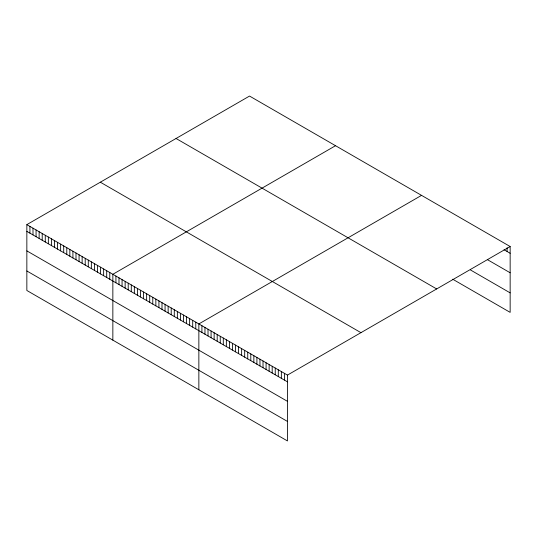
<?xml version="1.0" encoding="UTF-8"?>
<svg xmlns="http://www.w3.org/2000/svg" width="537" height="537" viewBox="0 0 537 537"><rect width="100%" height="100%" fill="white"/><g stroke="black" fill="none" stroke-linecap="round" stroke-linejoin="round"><path stroke-width="0.81" d="M26.85 224.627L287.463 375.088L287.463 440.944L26.85 290.477L26.85 224.627L249.537 96.056L510.15 246.523L510.15 312.373L452.704 279.213M335.538 145.708L112.851 274.279L112.851 340.129M421.538 195.367L198.858 323.932L198.858 389.781M287.463 375.088L510.15 246.523M504.042 249.745L510.15 253.269M487.542 259.72L510.15 272.776M470.432 269.936L510.15 292.873M176.049 138.486L436.662 288.946M100.338 182.197L360.951 332.665M26.85 231.373L287.463 381.841M26.85 250.88L287.463 401.34M26.85 270.97L287.463 421.438M507.096 247.758L507.096 251.511M284.409 373.322L284.409 380.075M281.354 371.564L281.354 378.31M278.3 369.798L278.3 376.544M275.239 368.033L275.239 374.779M272.185 366.268L272.185 373.02M269.131 364.502L269.131 371.255M266.077 362.743L266.077 369.49M263.023 360.978L263.023 367.724M259.962 359.213L259.962 365.959M256.908 357.447L256.908 364.2M253.853 355.682L253.853 362.435M250.799 353.923L250.799 360.669M247.745 352.158L247.745 358.904M244.684 350.392L244.684 357.139M241.63 348.627L241.63 355.38M238.576 346.862L238.576 353.614M235.521 345.103L235.521 351.849M232.467 343.338L232.467 350.084M229.413 341.572L229.413 348.318M226.352 339.807L226.352 346.56M223.298 338.042L223.298 344.794M220.244 336.283L220.244 343.029M217.19 334.517L217.19 341.263M214.135 332.752L214.135 339.498M211.075 330.987L211.075 337.739M208.02 329.221L208.02 335.974M204.966 327.463L204.966 334.209M201.912 325.697L201.912 332.443M195.783 322.16L195.783 328.906M192.709 320.388L192.709 327.134M189.642 318.609L189.642 325.362M186.567 316.837L186.567 323.589M183.5 315.065L183.5 321.811M180.425 313.293L180.425 320.039M177.358 311.52L177.358 318.266M174.283 309.742L174.283 316.494M171.209 307.97L171.209 314.722M168.141 306.197L168.141 312.95M165.067 304.425L165.067 311.171M161.999 302.653L161.999 309.399M158.925 300.881L158.925 307.627M155.851 299.102L155.851 305.855M152.783 297.33L152.783 304.083M149.709 295.558L149.709 302.304M146.641 293.786L146.641 300.532M143.567 292.014L143.567 298.76M140.499 290.235L140.499 296.988M137.425 288.463L137.425 295.216M134.351 286.691L134.351 293.444M131.283 284.919L131.283 291.665M128.209 283.147L128.209 289.893M125.141 281.375L125.141 288.121M122.067 279.596L122.067 286.349M118.992 277.824L118.992 284.576M115.925 276.052L115.925 282.798M109.783 272.507L109.783 279.253M106.709 270.729L106.709 277.481M103.641 268.956L103.641 275.709M100.567 267.184L100.567 273.937M97.492 265.412L97.492 272.158M94.425 263.64L94.425 270.386M91.35 261.868L91.35 268.614M88.283 260.089L88.283 266.842M85.208 258.317L85.208 265.07M82.134 256.545L82.134 263.291M79.067 254.773L79.067 261.519M75.992 253.001L75.992 259.747M72.925 251.222L72.925 257.975M69.85 249.45L69.85 256.203M66.783 247.678L66.783 254.424M63.708 245.906L63.708 252.652M60.634 244.134L60.634 250.88M57.566 242.362L57.566 249.108M54.492 240.583L54.492 247.335M51.424 238.811L51.424 245.563M48.35 237.039L48.35 243.785M45.276 235.266L45.276 242.012M42.208 233.494L42.208 240.24M39.134 231.715L39.134 238.468M36.066 229.943L36.066 236.696M32.992 228.171L32.992 234.917M29.924 226.399L29.924 233.145"/></g></svg>
